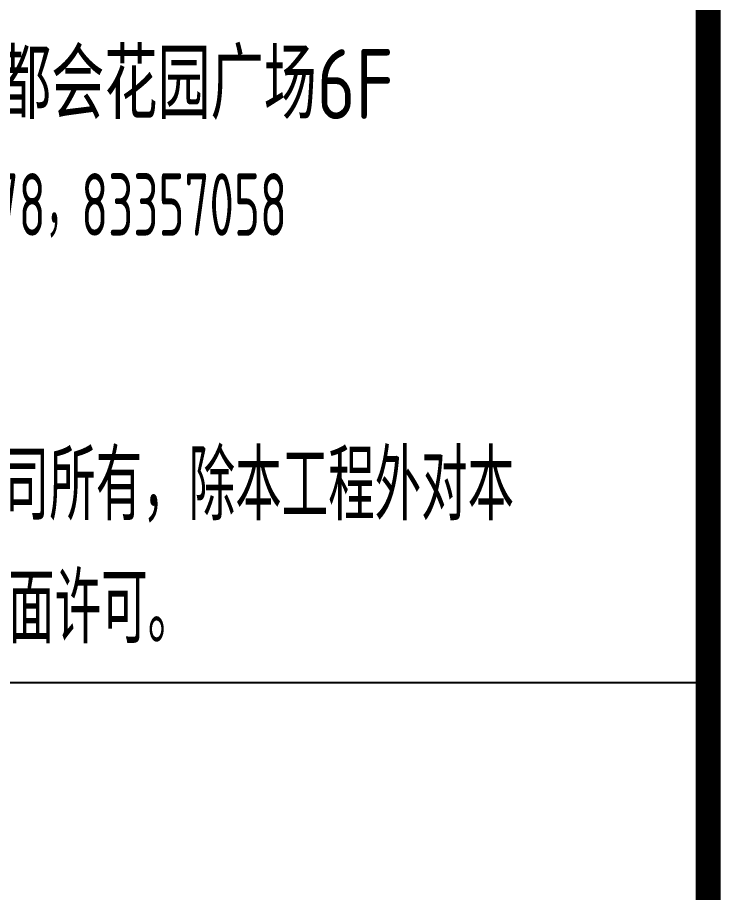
# Model space of a CAD drawing. Extents: x 580289 to 1106878, y -144605 to 78052.
# Drawn here: x 1015751 to 1018566, y -11696 to -8194 of the extents above; entities that cross this region are included whole.
import ezdxf
from ezdxf.enums import TextEntityAlignment as Align

# ---------------------------------------------------------------- set-up
doc = ezdxf.new("R2010")
doc.units = 0
doc.header["$LTSCALE"] = 100
doc.layers.add('T图框', color=7, linetype='CONTINUOUS')
doc.layers.add('图框', color=254, linetype='CONTINUOUS')
doc.styles.add('HZTXT2', font='tssdeng.shx', dxfattribs={"width": 0.7, "bigfont": 'tssdchn.shx'})
doc.styles.add('TK', font='tssdeng.shx', dxfattribs={"width": 0.7, "bigfont": 'tssdchn.shx'})

# ---------------------------------------------------------------- blocks, each defined once
blk = doc.blocks.new('A$C72C84CBD')
at = {"layer": '图框', "color": 0}
blk.add_line((76100, 52931.8), (83100, 52931.8), dxfattribs=at)
at = {"layer": '图框', "color": 0, "const_width": 100}
blk.add_lwpolyline([(2500, 1000), (83100, 1000), (83100, 58400), (2500, 58400)], close=True, dxfattribs=at)
at = {"layer": '图框', "color": 0}
for s, height, style, width, p in [('地址：福州市五一北路171号新都会花园广场6F', 280, 'HZTXT2', 0.8, (79590.3, 55340.8)), ('0591-83357028，83357078，83357058', 250, 'TK', 0.6, (79801.9, 54841))]:
    blk.add_text(s, height=height, dxfattribs=dict(at, style=style, width=width)).set_placement(p, align=Align.MIDDLE)
at = {"layer": '图框', "color": 0, "style": 'HZTXT2', "width": 0.7}
for s, p in [('本图版权属福州精业建筑工程设计咨询有限公司所有，除本工程外对本', (76551.3, 53580.3)), ('图的任何其它用途和复制，必须获得本院的书面许可。', (76572.7, 53088.1))]:
    blk.add_text(s, height=280, dxfattribs=at).set_placement(p)
blk = doc.blocks.new('图框')
at = {"layer": 'T图框', "color": 4}
blk.add_blockref('A$C72C84CBD', (602717, 102743.5), dxfattribs=at)

msp = doc.modelspace()

# ---------------------------------------------------------------- block references
at = {"layer": 'T图框'}
msp.add_blockref('图框', (332699.5, -166530.6), dxfattribs=at)

doc.saveas('drawing.dxf')
